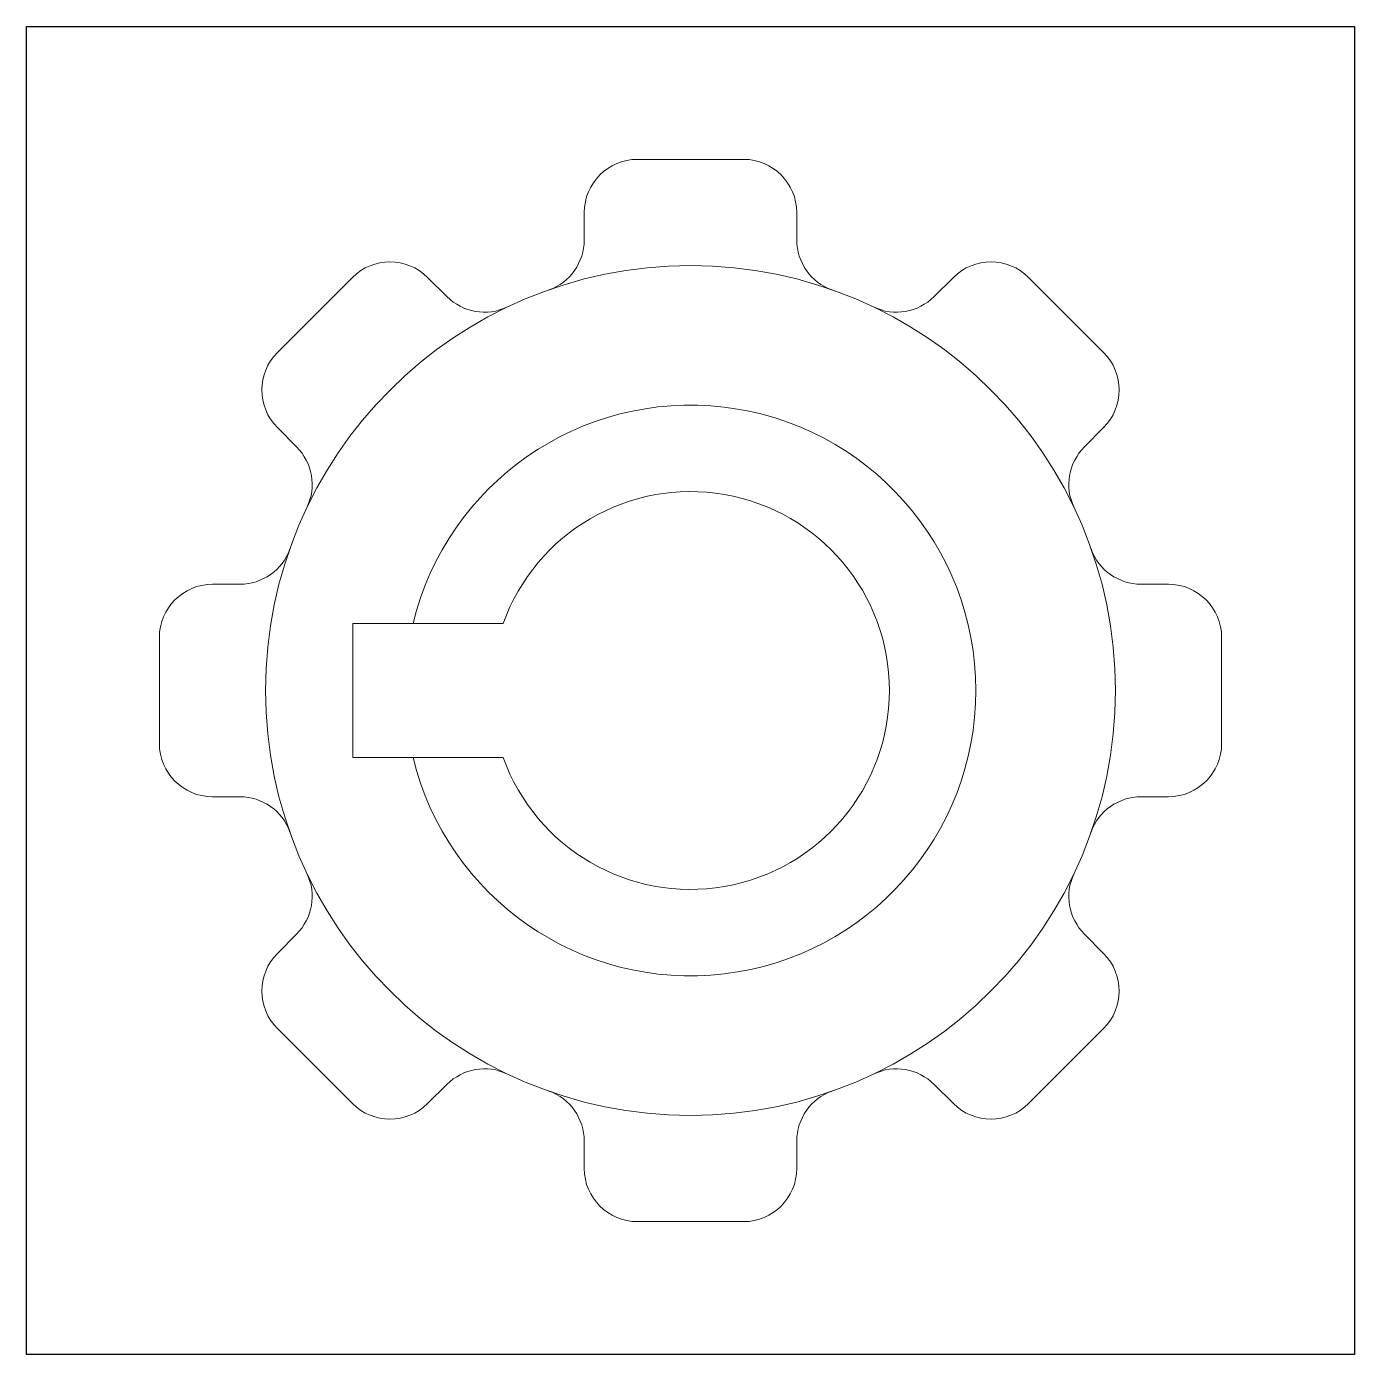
# Model space of a CAD drawing. Header units: millimetres. Extents: x -10 to 0, y 0 to 10.
import ezdxf

# ---------------------------------------------------------------- set-up
doc = ezdxf.new("R2010")
doc.units = ezdxf.units.MM
doc.layers.get('0').update_dxf_attribs({"color": 8, "lineweight": 25, "true_color": 0x808080})

msp = doc.modelspace()

# ---------------------------------------------------------------- linework, layer by layer
at = {"color": 7, "true_color": 0xffffff}
for p, q in [((-10, 10), (0, 10)), ((-10, 0), (-10, 10)), ((0, 10), (0, 0)), ((0, 0), (-10, 0))]:
    msp.add_line(p, q, dxfattribs=at)
at = {"color": 7, "lineweight": 15, "true_color": 0xffffff}
for p, q in [((-5.4, 9), (-4.6, 9)), ((-5.4, 9), (-4.6, 9)), ((-5.8, 8.6), (-5.8, 8.394)), ((-5.8, 8.6), (-5.8, 8.394)), ((-4.2, 8.6), (-4.2, 8.394)), ((-4.2, 8.6), (-4.2, 8.394)), ((-8.111, 7.546), (-7.546, 8.111)), ((-6.98, 8.111), (-6.834, 7.966)), ((-3.02, 8.111), (-3.166, 7.966)), ((-2.454, 8.111), (-1.889, 7.546)), ((-8.111, 6.98), (-7.966, 6.834)), ((-1.889, 6.98), (-2.034, 6.834)), ((-8.6, 5.8), (-8.394, 5.8)), ((-1.4, 5.8), (-1.606, 5.8)), ((-7.542, 5.504), (-7.542, 5)), ((-7.542, 5.504), (-6.411, 5.504)), ((-9, 4.6), (-9, 5.4)), ((-1, 5.4), (-1, 4.6)), ((-7.542, 4.496), (-7.542, 5)), ((-7.542, 4.496), (-6.411, 4.496)), ((-8.6, 4.2), (-8.394, 4.2)), ((-1.4, 4.2), (-1.606, 4.2)), ((-8.111, 3.02), (-7.966, 3.166)), ((-1.889, 3.02), (-2.034, 3.166)), ((-7.546, 1.889), (-8.111, 2.454)), ((-1.889, 2.454), (-2.454, 1.889)), ((-6.98, 1.889), (-6.834, 2.034)), ((-3.02, 1.889), (-3.166, 2.034)), ((-5.8, 1.4), (-5.8, 1.606)), ((-4.2, 1.4), (-4.2, 1.606)), ((-4.6, 1), (-5.4, 1))]:
    msp.add_line(p, q, dxfattribs=at)
msp.add_circle((-5, 5), 3.2, dxfattribs=at)
for centre, radius, start, end in [((-4.6, 8.6), 0.4, 0, 90), ((-4.6, 8.6), 0.4, 0, 90), ((-5.4, 8.6), 0.4, 90, 180), ((-5.4, 8.6), 0.4, 90, 180), ((-6.2, 8.394), 0.4, 289.4712, 0), ((-6.2, 8.394), 0.4, 289.4712, 0), ((-3.8, 8.394), 0.4, 180, 250.5288), ((-3.8, 8.394), 0.4, 180, 250.5288), ((-7.263, 7.828), 0.4, 45, 135), ((-2.737, 7.828), 0.4, 45, 135), ((-6.551, 8.249), 0.4, 225, 295.5288), ((-3.449, 8.249), 0.4, 244.4712, 315), ((-7.828, 7.263), 0.4, 135, 225), ((-2.172, 7.263), 0.4, 315, 45), ((-5, 5), 2.149, 193.571, 166.429), ((-8.249, 6.551), 0.4, 334.4712, 45), ((-1.751, 6.551), 0.4, 135, 205.5288), ((-5, 5), 1.498, 199.6646, 160.3354), ((-8.394, 6.2), 0.4, 270, 340.5288), ((-1.606, 6.2), 0.4, 199.4712, 270), ((-8.6, 5.4), 0.4, 90, 180), ((-1.4, 5.4), 0.4, 0, 90), ((-8.6, 4.6), 0.4, 180, 270), ((-1.4, 4.6), 0.4, 270, 0), ((-8.394, 3.8), 0.4, 19.4712, 90), ((-1.606, 3.8), 0.4, 90, 160.5288), ((-8.249, 3.449), 0.4, 315, 25.5288), ((-1.751, 3.449), 0.4, 154.4712, 225), ((-7.828, 2.737), 0.4, 135, 225), ((-2.172, 2.737), 0.4, 315, 45), ((-6.551, 1.751), 0.4, 64.4712, 135), ((-3.449, 1.751), 0.4, 45, 115.5288), ((-6.2, 1.606), 0.4, 0, 70.5288), ((-3.8, 1.606), 0.4, 109.4712, 180), ((-7.263, 2.172), 0.4, 225, 315), ((-2.737, 2.172), 0.4, 225, 315), ((-4.6, 1.4), 0.4, 270, 0), ((-5.4, 1.4), 0.4, 180, 270)]:
    msp.add_arc(centre, radius, start, end, dxfattribs=at)

doc.saveas('drawing.dxf')
